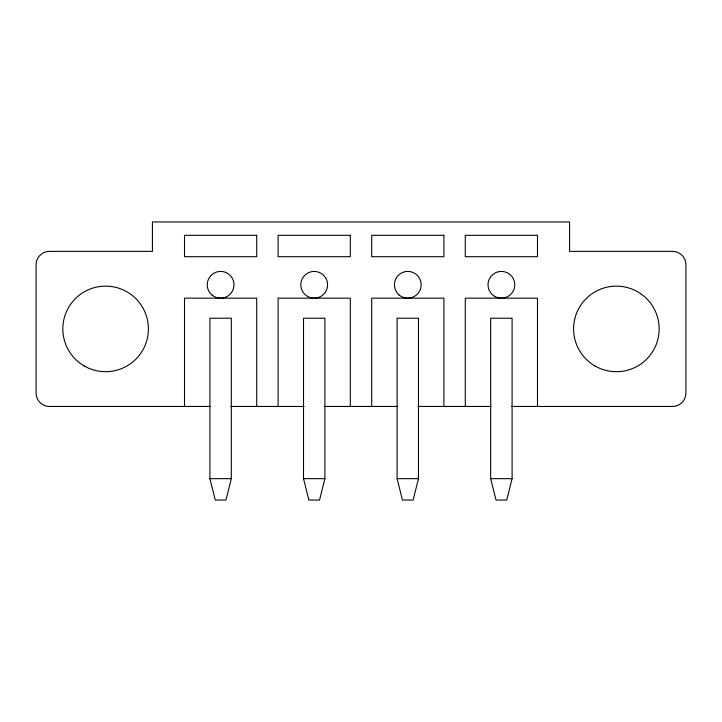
<?xml version="1.0" encoding="UTF-8"?>
<svg xmlns="http://www.w3.org/2000/svg" width="722" height="722" viewBox="0 0 722 722"><rect width="100%" height="100%" fill="white"/><g stroke="black" fill="none" stroke-linecap="round" stroke-linejoin="round"><path stroke-width="1.08" d="M231.311 478.659L225.959 500.048L215.264 500.048L209.912 478.659L209.912 318.212L231.311 318.212L231.311 478.659L209.912 478.659M324.9 478.659L319.548 500.048L308.854 500.048L303.511 478.659L303.511 318.212L324.9 318.212L324.9 478.659L303.511 478.659M418.489 478.659L413.146 500.048L402.452 500.048L397.1 478.659L397.1 318.212L418.489 318.212L418.489 478.659L397.1 478.659M512.088 478.659L506.736 500.048L496.041 500.048L490.689 478.659L490.689 318.212L512.088 318.212L512.088 478.659L490.689 478.659M210.589 406.459L49.466 406.459A13.375 13.375 0 0 1 36.1 393.093L36.1 264.73A13.375 13.375 0 0 1 49.466 251.364L152.423 251.364L152.423 221.952L569.577 221.952L569.577 251.364L672.534 251.364A13.375 13.375 0 0 1 685.9 264.73L685.9 393.093A13.375 13.375 0 0 1 672.534 406.459L511.411 406.459M230.869 406.459L304.106 406.459M324.386 406.459L397.614 406.459M417.894 406.459L491.131 406.459M537.493 406.459L537.493 298.159L465.293 298.159L465.293 406.459M443.895 406.459L443.895 298.159L371.695 298.159L371.695 406.459M350.305 406.459L350.305 298.159L278.105 298.159L278.105 406.459M256.707 406.459L256.707 298.159L184.507 298.159L184.507 406.459M256.707 235.318L184.507 235.318L184.507 256.707L256.707 256.707L256.707 235.318M350.305 235.318L278.105 235.318L278.105 256.707L350.305 256.707L350.305 235.318M443.895 235.318L371.695 235.318L371.695 256.707L443.895 256.707L443.895 235.318M537.493 235.318L465.293 235.318L465.293 256.707L537.493 256.707L537.493 235.318M494.705 296.372A13.366 13.366 0 0 0 514.759 284.793A13.366 13.366 0 0 0 494.705 273.214A13.366 13.366 0 0 0 494.705 296.372M594.982 365.964A42.788 42.788 0 0 0 659.159 328.907A42.788 42.788 0 0 0 594.982 291.859A42.788 42.788 0 0 0 594.982 365.964M399.203 295.027A13.366 13.366 0 0 0 420.962 287.112A13.366 13.366 0 0 0 403.219 272.221A13.366 13.366 0 0 0 399.203 295.027M307.518 296.372A13.366 13.366 0 0 0 327.571 284.793A13.366 13.366 0 0 0 307.518 273.214A13.366 13.366 0 0 0 307.518 296.372M84.23 365.964A42.788 42.788 0 0 0 148.407 328.907A42.788 42.788 0 0 0 84.23 291.859A42.788 42.788 0 0 0 84.23 365.964M212.015 295.027A13.366 13.366 0 0 0 233.775 287.112A13.366 13.366 0 0 0 216.04 272.221A13.366 13.366 0 0 0 212.015 295.027"/></g></svg>
